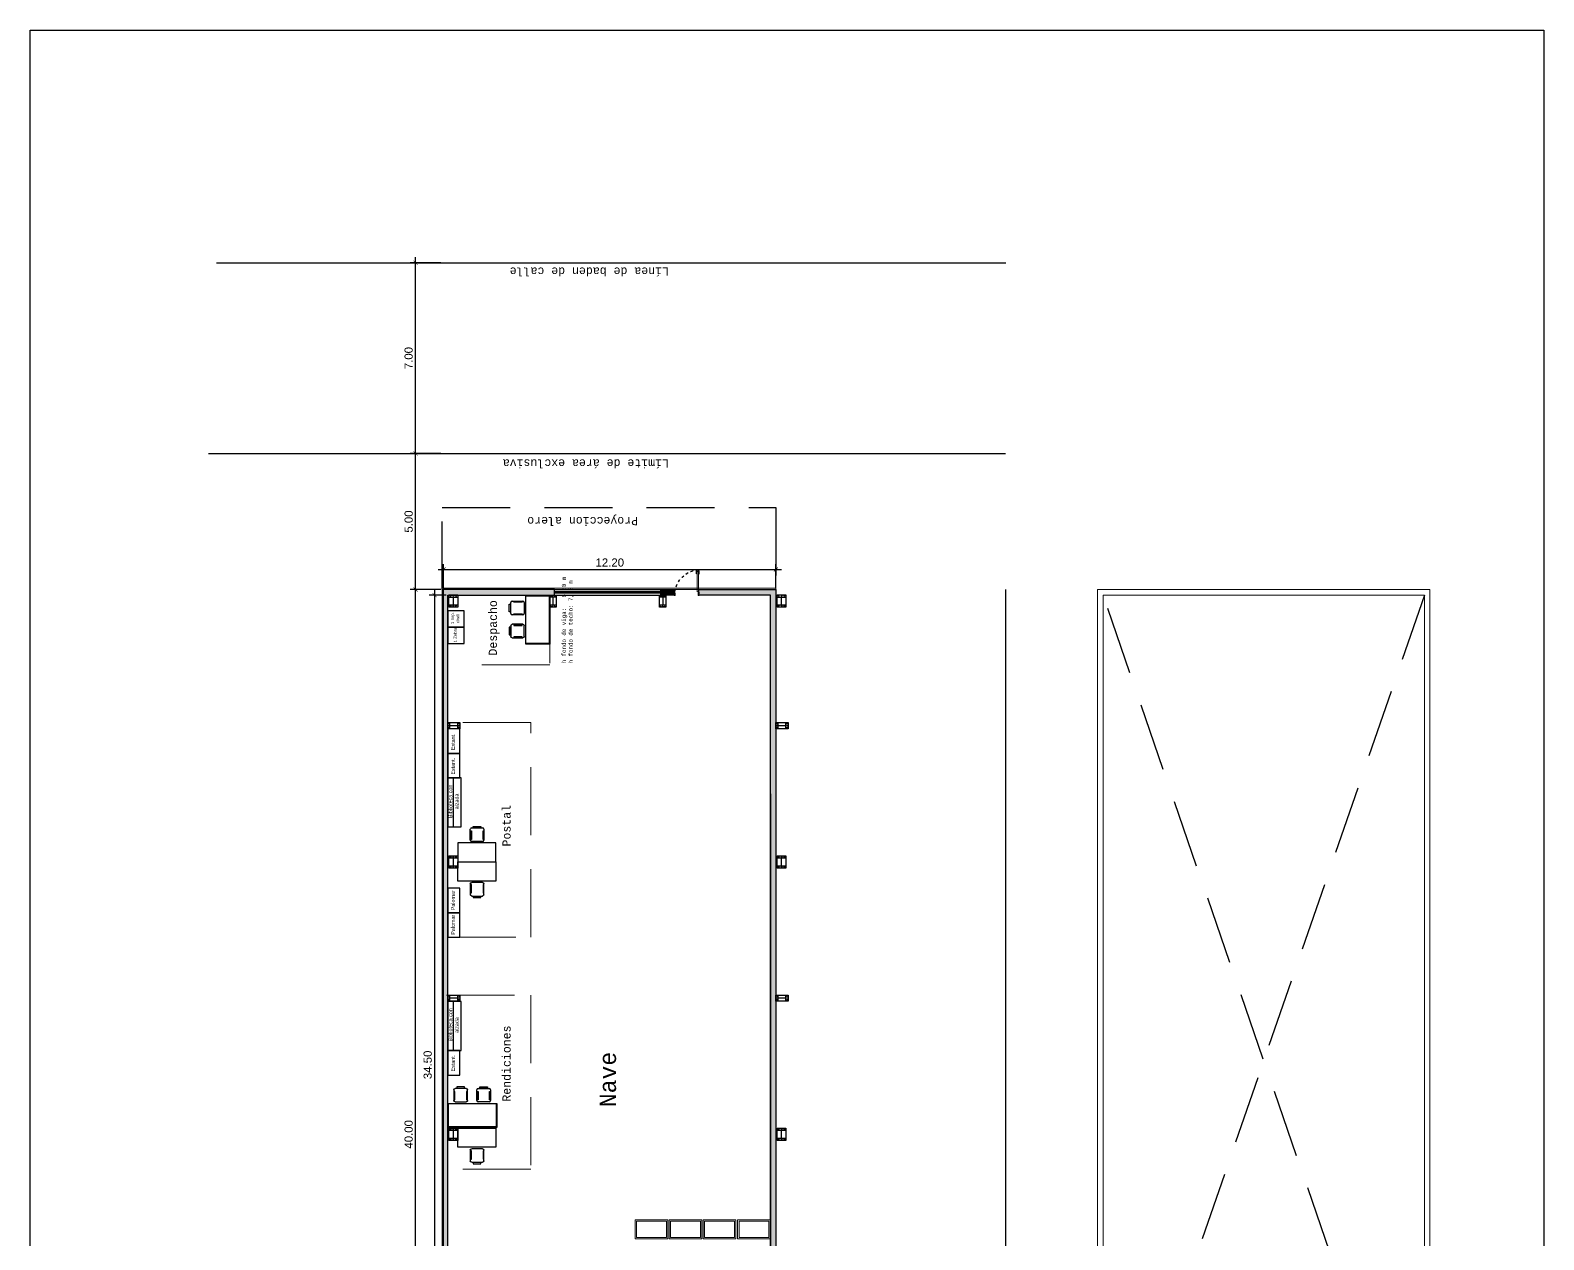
# Model space of a CAD drawing. Header units: millimetres. Extents: x 6085 to 6497, y 3307 to 3415.
# Drawn here: x 6084.8 to 6140.3, y 3370.3 to 3414.7 of the extents above; entities that cross this region are included whole.
import ezdxf

# ---------------------------------------------------------------- set-up
doc = ezdxf.new("R2010")
doc.units = ezdxf.units.MM
doc.linetypes.add('HIDDEN', pattern=[0.375, 0.25, -0.125])
for name, color, linetype in [('Carpintería', 3, 'Continuous'), ('Columnas', 7, 'Continuous'), ('Cotas', 4, 'Continuous'), ('Estanterías Livianas', 161, 'Continuous'), ('Hatch Muros', 252, 'Continuous'), ('Mobiliario', 251, 'Continuous'), ('Muros', 7, 'Continuous'), ('Proyecciones', 5, 'HIDDEN'), ('TEXTO', 141, 'Continuous')]:
    doc.layers.add(name, color=color, linetype=linetype)
doc.layers.add('Carros', color=252, linetype='Continuous', lineweight=20)
doc.layers.add('Delimitación de sectores', color=6, linetype='Continuous', lineweight=20)
doc.layers.add('vista', color=7, linetype='Continuous', lineweight=5, transparency=0.65)
doc.styles.add('ARIAL', font='arial.ttf')
doc.styles.add('IRI-OCASA-Layout R 9$0$Standard', font='arial.ttf')
doc.styles.get("Standard").update_dxf_attribs({"font": 'lucon.TTF'})
doc.dimstyles.new('COTAS_100', dxfattribs={"dimtxt": 0.4, "dimasz": 0.15, "dimexe": 0.2, "dimexo": 0.05, "dimgap": 0.05, "dimtad": 1, "dimzin": 1, "dimdsep": 46, "dimtxsty": 'ARIAL', "dimblk": 'ARCHTICK', "dimcen": 0.2, "dimdle": 0.2, "dimclrd": 256, "dimclre": 252, "dimclrt": 256, "dimaunit": 1, "dimadec": 0, "dimazin": 0, "dimtfac": 1, "dimtmove": 0, "dimatfit": 3, "dimfxl": 1, "dimarcsym": 0})

# ---------------------------------------------------------------- blocks, each defined once
blk = doc.blocks.new('mesa_trabajo_1.80x.83')
blk.add_lwpolyline([(0, 0.88), (-1.8, 0.88), (-1.8, 0), (0, 0)], close=True)
blk.add_lwpolyline([(-1.775, 0.88), (-1.775, 0.025), (-0.025, 0.025), (-0.025, 0.88)])
blk = doc.blocks.new('IRI-OCASA-Layout R 9$0$OCA_SILLA')
at = {"linetype": 'Continuous'}
for p, q in [((0.0549, 0.05), (0.0549, 0.4483)), ((0.1049, 0.4983), (0.5023, 0.4983)), ((0.5023, 0), (0.1049, 0)), ((0.5523, 0.4483), (0.5523, 0.05))]:
    blk.add_line(p, q, dxfattribs=at)
for points in [[(0, 0.1087), (0, 0.3889), (0.0427, 0.3889), (0.0427, 0.1087)], [(0.1654, 0.4663), (0.1654, 0.4876), (0.4749, 0.4876), (0.4749, 0.4663)], [(0.1681, 0.0207), (0.1681, 0.0394), (0.4749, 0.0394), (0.4749, 0.0207)]]:
    blk.add_lwpolyline(points, close=True, dxfattribs=at)
for centre, start, end in [((0.1049, 0.4483), 90, 180), ((0.1049, 0.05), 180, 270), ((0.5023, 0.4483), 0, 90), ((0.5023, 0.05), 270, 0)]:
    blk.add_arc(centre, 0.05, start, end, dxfattribs=at)
blk = doc.blocks.new('biblioteca')
for p, q in [((0.5, 1.8), (0, 1.8)), ((0, 1.8), (0, 0)), ((0.2, 1.8), (0.2, 0)), ((0.5, 0), (0.5, 1.8)), ((0, 0), (0.5, 0))]:
    blk.add_line(p, q)
blk = doc.blocks.new('_ArchTick')
at = {"color": 0, "linetype": 'ByBlock', "const_width": 0.15}
blk.add_lwpolyline([(-0.5, -0.5), (0.5, 0.5)], dxfattribs=at)
blk = doc.blocks.new('*D97')
at = {"layer": 'Cotas', "lineweight": -2}
blk.add_line((6098.927267, 3353.952239), (6098.927267, 3394.352239), dxfattribs=at)
at = {"layer": 'Cotas', "color": 252, "lineweight": -2}
for p, q in [((6099.688949, 3394.152239), (6098.727267, 3394.152239)), ((6099.688949, 3354.152239), (6098.727267, 3354.152239))]:
    blk.add_line(p, q, dxfattribs=at)
at = {"layer": 'Defpoints', "color": 0}
for p in [(6098.927267, 3394.152239), (6099.738949, 3394.152239), (6099.738949, 3354.152239)]:
    blk.add_point(p, dxfattribs=at)
at = {"layer": 'Cotas', "lineweight": -2, "xscale": 0.15, "yscale": 0.15, "zscale": 0.15}
for p, rotation in [((6098.927267, 3394.152239), 90), ((6098.927267, 3354.152239), 270)]:
    blk.add_blockref('_ArchTick', p, dxfattribs=dict(at, rotation=rotation))
at = {"layer": 'Cotas', "insert": (6098.674095, 3374.152239), "char_height": 0.3, "attachment_point": 5, "rotation": 90, "style": 'ARIAL'}
blk.add_mtext('40.00', dxfattribs=at)
blk = doc.blocks.new('*D98')
at = {"layer": 'Cotas', "color": 252, "lineweight": -2}
for p, q in [((6111.956403, 3386.648956), (6111.956403, 3353.046713)), ((6100.106403, 3353.296713), (6100.106403, 3353.446713))]:
    blk.add_line(p, q, dxfattribs=at)
at = {"layer": 'Cotas', "lineweight": -2}
blk.add_line((6099.906403, 3353.246713), (6112.156403, 3353.246713), dxfattribs=at)
at = {"layer": 'Defpoints', "color": 0}
for p in [(6111.956403, 3386.698956), (6100.106403, 3353.246713), (6111.956403, 3353.246713)]:
    blk.add_point(p, dxfattribs=at)
at = {"layer": 'Cotas', "lineweight": -2, "xscale": 0.15, "yscale": 0.15, "zscale": 0.15, "rotation": 180}
blk.add_blockref('_ArchTick', (6100.106403, 3353.246713), dxfattribs=at)
at = {"layer": 'Cotas', "lineweight": -2, "xscale": 0.15, "yscale": 0.15, "zscale": 0.15}
blk.add_blockref('_ArchTick', (6111.956403, 3353.246713), dxfattribs=at)
at = {"layer": 'Cotas', "insert": (6106.031403, 3353.499885), "char_height": 0.3, "attachment_point": 5, "style": 'ARIAL'}
blk.add_mtext('11.85', dxfattribs=at)
blk = doc.blocks.new('*D99')
at = {"layer": 'Cotas', "lineweight": -2}
blk.add_line((6099.756403, 3394.892106), (6112.356403, 3394.892106), dxfattribs=at)
at = {"layer": 'Cotas', "color": 252, "lineweight": -2}
for p, q in [((6099.956403, 3394.202239), (6099.956403, 3395.092106)), ((6112.156403, 3394.202239), (6112.156403, 3395.092106))]:
    blk.add_line(p, q, dxfattribs=at)
at = {"layer": 'Defpoints', "color": 0}
for p in [(6112.156403, 3394.892106), (6099.956403, 3394.152239), (6112.156403, 3394.152239)]:
    blk.add_point(p, dxfattribs=at)
at = {"layer": 'Cotas', "lineweight": -2, "xscale": 0.15, "yscale": 0.15, "zscale": 0.15, "rotation": 180}
blk.add_blockref('_ArchTick', (6099.956403, 3394.892106), dxfattribs=at)
at = {"layer": 'Cotas', "lineweight": -2, "xscale": 0.15, "yscale": 0.15, "zscale": 0.15}
blk.add_blockref('_ArchTick', (6112.156403, 3394.892106), dxfattribs=at)
at = {"layer": 'Cotas', "insert": (6106.056403, 3395.145278), "char_height": 0.3, "attachment_point": 5, "style": 'ARIAL'}
blk.add_mtext('12.20', dxfattribs=at)
blk = doc.blocks.new('*D107')
at = {"layer": 'Cotas', "lineweight": -2}
blk.add_line((6098.927267, 3393.952239), (6098.927267, 3399.352239), dxfattribs=at)
at = {"layer": 'Cotas', "color": 252, "lineweight": -2}
for p, q in [((6091.378733, 3399.152239), (6099.127267, 3399.152239)), ((6099.856403, 3394.152239), (6098.727267, 3394.152239))]:
    blk.add_line(p, q, dxfattribs=at)
at = {"layer": 'Defpoints', "color": 0}
for p in [(6091.328733, 3399.152239), (6098.927267, 3399.152239), (6099.906403, 3394.152239)]:
    blk.add_point(p, dxfattribs=at)
at = {"layer": 'Cotas', "lineweight": -2, "xscale": 0.15, "yscale": 0.15, "zscale": 0.15}
for p, rotation in [((6098.927267, 3399.152239), 90), ((6098.927267, 3394.152239), 270)]:
    blk.add_blockref('_ArchTick', p, dxfattribs=dict(at, rotation=rotation))
at = {"layer": 'Cotas', "insert": (6098.674095, 3396.652239), "char_height": 0.3, "attachment_point": 5, "rotation": 90, "style": 'ARIAL'}
blk.add_mtext('5.00', dxfattribs=at)
blk = doc.blocks.new('*D102')
at = {"layer": 'Cotas', "color": 252, "lineweight": -2}
for p, q in [((6099.856403, 3406.152239), (6098.727267, 3406.152239)), ((6099.856403, 3399.152239), (6098.727267, 3399.152239))]:
    blk.add_line(p, q, dxfattribs=at)
at = {"layer": 'Cotas', "lineweight": -2}
blk.add_line((6098.927267, 3398.952239), (6098.927267, 3406.352239), dxfattribs=at)
at = {"layer": 'Defpoints', "color": 0}
for p in [(6098.927267, 3406.152239), (6099.906403, 3406.152239), (6099.906403, 3399.152239)]:
    blk.add_point(p, dxfattribs=at)
at = {"layer": 'Cotas', "lineweight": -2, "xscale": 0.15, "yscale": 0.15, "zscale": 0.15}
for p, rotation in [((6098.927267, 3406.152239), 90), ((6098.927267, 3399.152239), 270)]:
    blk.add_blockref('_ArchTick', p, dxfattribs=dict(at, rotation=rotation))
at = {"layer": 'Cotas', "insert": (6098.674095, 3402.652239), "char_height": 0.3, "attachment_point": 5, "rotation": 90, "style": 'ARIAL'}
blk.add_mtext('7.00', dxfattribs=at)
blk = doc.blocks.new('A$C49CE79F2')
at = {"layer": 'Carpintería', "lineweight": 9}
for p, q in [((-60, 907.981707, 7.994941), (-60, 887.981707, 7.994941)), ((-60, 907.981707, 7.994941), (-60, 887.981707, 7.994941)), ((-60, 907.981707, 7.994941), (-60, 887.981707, 7.994941)), ((-60, 907.981707, 7.994941), (-60, 887.981707, 7.994941)), ((-60, 887.981707, 7.994941), (-20, 887.981707, 7.994941)), ((-60, 887.981707, 7.994941), (-20, 887.981707, 7.994941)), ((-60, 887.981707, 7.994941), (-20, 887.981707, 7.994941)), ((-60, 887.981707, 7.994941), (-20, 887.981707, 7.994941)), ((-55, 912.981707, 7.994941), (-50, 912.981707, 7.994941)), ((-55, 912.981707, 7.994941), (-50, 912.981707, 7.994941)), ((-50, 902.981707, 7.994941), (0, 902.981707, 7.994941)), ((-50, 902.981707, 7.994941), (0, 902.981707, 7.994941)), ((-50, 902.981707, 7.994941), (0, 902.981707, 7.994941)), ((-50, 902.981707, 7.994941), (0, 902.981707, 7.994941)), ((-50, 902.981707, 7.994941), (0, 902.981707, 7.994941)), ((-50, 902.981707, 7.994941), (0, 902.981707, 7.994941)), ((-50, 902.981707, 7.994941), (0, 902.981707, 7.994941)), ((-50, 902.981707, 7.994941), (0, 902.981707, 7.994941)), ((-50, 902.981707, 7.994941), (0, 902.981707, 7.994941)), ((-50, 902.981707, 7.994941), (0, 902.981707, 7.994941)), ((-50, 902.981707, 7.994941), (0, 902.981707, 7.994941)), ((-50, 902.981707, 7.994941), (50, 902.981707, 7.994941)), ((-20, 887.981707, 7.994941), (-20, 872.981707, 7.994941)), ((-20, 887.981707, 7.994941), (-20, 872.981707, 7.994941)), ((-20, 887.981707, 7.994941), (-20, 872.981707, 7.994941)), ((-20, 887.981707, 7.994941), (-20, 872.981707, 7.994941)), ((-20, 872.981707, 7.994941), (5, 872.981707, 7.994941)), ((-20, 872.981707, 7.994941), (5, 872.981707, 7.994941)), ((-20, 872.981707, 7.994941), (5, 872.981707, 7.994941)), ((-20, 872.981707, 7.994941), (55, 872.981707, 7.994941)), ((50, 912.981707, 7.994941), (55, 912.981707, 7.994941)), ((50, 912.981707, 7.994941), (55, 912.981707, 7.994941)), ((60, 907.981707, 7.994941), (60, 877.981707, 7.994941)), ((60, 907.981707, 7.994941), (60, 877.981707, 7.994941)), ((60, 907.981707, 7.994941), (60, 877.981707, 7.994941)), ((60, 907.981707, 7.994941), (60, 877.981707, 7.994941)), ((-874.982858, 20.285966), (-874.982858, 60.285966)), ((-874.982858, 60.285966), (-65, 60)), ((-874.982858, 20.285966), (-874.982858, 60.285966)), ((-874.982858, 60.285966), (-65, 60)), ((-874.982858, 20.285966), (-874.982858, 60.285966)), ((-874.982858, 60.285966), (-65, 60)), ((-874.982858, 20.285966), (-874.982858, 60.285966)), ((-874.982858, 60.285966), (-65, 60)), ((-65, 20), (-874.982858, 20.285966)), ((-65, 20), (-874.982858, 20.285966)), ((-65, 20), (-874.982858, 20.285966)), ((-65, 20), (-874.982858, 20.285966)), ((-65, 60), (-65, 20)), ((-65, 60), (-65, 20)), ((-65, 60), (-65, 20)), ((-65, 60), (-65, 20)), ((-60, 15), (-20, 15)), ((-60, -5), (-60, 15)), ((-60, 15), (-20, 15)), ((-60, -5), (-60, 15)), ((-60, 15), (-20, 15)), ((-60, -5), (-60, 15)), ((-60, 15), (-20, 15)), ((-60, -5), (-60, 15)), ((-50, 0), (0, 0)), ((-50, 0), (0, 0)), ((-50, 0), (0, 0)), ((-50, 0), (0, 0)), ((-50, 0), (0, 0)), ((-50, 0), (0, 0)), ((-50, 0), (0, 0)), ((-50, 0), (0, 0)), ((-50, 0), (0, 0)), ((-50, 0), (0, 0)), ((-50, 0), (0, 0)), ((-50, 0), (50, 0)), ((-20, 15), (-20, 30)), ((-20, 30), (5, 30)), ((-20, 15), (-20, 30)), ((-20, 30), (5, 30)), ((-20, 15), (-20, 30)), ((-20, 30), (5, 30)), ((-20, 15), (-20, 30)), ((-20, 30), (55, 30)), ((60, -5), (60, 25)), ((60, -5), (60, 25)), ((60, -5), (60, 25)), ((60, -5), (60, 25)), ((-55, -10), (-50, -10)), ((-55, -10), (-50, -10)), ((50, -10), (55, -10)), ((50, -10), (55, -10))]:
    blk.add_line(p, q, dxfattribs=at)
at = {"layer": 'Carpintería'}
for p, q in [((-50, 912.981707, 7.994941), (-50, 902.981707, 7.994941)), ((-50, 912.981707, 7.994941), (-50, 902.981707, 7.994941)), ((-50, 912.981707, 7.994941), (-50, 902.981707, 7.994941)), ((-50, 912.981707, 7.994941), (-50, 902.981707, 7.994941)), ((-50, 902.981707, 7.994941), (0, 902.981707, 7.994941)), ((-50, 902.981707, 7.994941), (0, 902.981707, 7.994941)), ((50, 912.981707, 7.994941), (50, 902.981707, 7.994941)), ((50, 912.981707, 7.994941), (50, 902.981707, 7.994941)), ((50, 912.981707, 7.994941), (50, 902.981707, 7.994941)), ((-50, 0), (0, 0)), ((-50, -10), (-50, 0)), ((-50, -10), (-50, 0)), ((-50, 0), (0, 0)), ((-50, -10), (-50, 0)), ((-50, -10), (-50, 0)), ((50, -10), (50, 0)), ((50, -10), (50, 0)), ((50, -10), (50, 0))]:
    blk.add_line(p, q, dxfattribs=at)
at = {"layer": 'Carpintería', "color": 252}
for p, q in [((-732.821822, 93.577966), (-835.875822, 93.577966)), ((-835.875822, 93.577966), (-835.875822, 79.511966)), ((-732.821822, 93.577966), (-835.875822, 93.577966)), ((-835.875822, 93.577966), (-835.875822, 79.511966)), ((-732.821822, 93.577966), (-835.875822, 93.577966)), ((-835.875822, 93.577966), (-835.875822, 79.511966)), ((-732.821822, 93.577966), (-835.875822, 93.577966)), ((-835.875822, 93.577966), (-835.875822, 79.511966)), ((-835.875822, 79.511966), (-826.499822, 79.511966)), ((-835.875822, 79.511966), (-826.499822, 79.511966)), ((-835.875822, 79.511966), (-826.499822, 79.511966)), ((-835.875822, 79.511966), (-826.499822, 79.511966)), ((-835.875822, 60.285966), (-835.875822, 69.353966)), ((-835.875822, 69.353966), (-803.059822, 69.353966)), ((-835.875822, 60.285966), (-835.875822, 69.353966)), ((-835.875822, 69.353966), (-803.059822, 69.353966)), ((-835.875822, 60.285966), (-835.875822, 69.353966)), ((-835.875822, 69.353966), (-803.059822, 69.353966)), ((-835.875822, 60.285966), (-835.875822, 69.353966)), ((-835.875822, 69.353966), (-803.059822, 69.353966)), ((-835.875822, 20.285966), (-835.875822, 11.217966)), ((-835.875822, 20.285966), (-835.875822, 11.217966)), ((-835.875822, 20.285966), (-835.875822, 11.217966)), ((-835.875822, 20.285966), (-835.875822, 11.217966)), ((-835.875822, 11.217966), (-803.059822, 11.217966)), ((-835.875822, 11.217966), (-803.059822, 11.217966)), ((-835.875822, 11.217966), (-803.059822, 11.217966)), ((-835.875822, 11.217966), (-803.059822, 11.217966)), ((-835.875822, -13.006034), (-835.875822, 1.059966)), ((-835.875822, 1.059966), (-826.499822, 1.059966)), ((-835.875822, -13.006034), (-835.875822, 1.059966)), ((-835.875822, 1.059966), (-826.499822, 1.059966)), ((-835.875822, -13.006034), (-835.875822, 1.059966)), ((-835.875822, 1.059966), (-826.499822, 1.059966)), ((-835.875822, -13.006034), (-835.875822, 1.059966)), ((-835.875822, 1.059966), (-826.499822, 1.059966)), ((-826.499822, 69.353966), (-826.499822, 79.511966)), ((-826.499822, 79.511966), (-812.045822, 79.511966)), ((-826.499822, 79.511966), (-732.821822, 79.511966)), ((-826.499822, 69.353966), (-826.499822, 79.511966)), ((-826.499822, 79.511966), (-812.045822, 79.511966)), ((-826.499822, 79.511966), (-732.821822, 79.511966)), ((-826.499822, 69.353966), (-826.499822, 79.511966)), ((-826.499822, 79.511966), (-812.045822, 79.511966)), ((-826.499822, 79.511966), (-732.821822, 79.511966)), ((-826.499822, 69.353966), (-826.499822, 79.511966)), ((-826.499822, 79.511966), (-812.045822, 79.511966)), ((-826.499822, 79.511966), (-732.821822, 79.511966)), ((-826.499822, 11.217966), (-826.499822, 1.059966)), ((-826.499822, 11.217966), (-826.499822, 1.059966)), ((-826.499822, 11.217966), (-826.499822, 1.059966)), ((-826.499822, 11.217966), (-826.499822, 1.059966)), ((-826.499822, 1.059966), (-812.045822, 1.059966)), ((-826.499822, 1.059966), (-732.821822, 1.059966)), ((-826.499822, 1.059966), (-812.045822, 1.059966)), ((-826.499822, 1.059966), (-732.821822, 1.059966)), ((-826.499822, 1.059966), (-812.045822, 1.059966)), ((-826.499822, 1.059966), (-732.821822, 1.059966)), ((-826.499822, 1.059966), (-812.045822, 1.059966)), ((-826.499822, 1.059966), (-732.821822, 1.059966)), ((-812.045822, 79.511966), (-812.045822, 69.353966)), ((-812.045822, 79.511966), (-812.045822, 69.353966)), ((-812.045822, 79.511966), (-812.045822, 69.353966)), ((-812.045822, 79.511966), (-812.045822, 69.353966)), ((-812.045822, 1.059966), (-812.045822, 11.217966)), ((-812.045822, 1.059966), (-812.045822, 11.217966)), ((-812.045822, 1.059966), (-812.045822, 11.217966)), ((-812.045822, 1.059966), (-812.045822, 11.217966)), ((-803.059822, 69.353966), (-803.059822, 60.285966)), ((-803.059822, 69.353966), (-803.059822, 60.285966)), ((-803.059822, 69.353966), (-803.059822, 60.285966)), ((-803.059822, 69.353966), (-803.059822, 60.285966)), ((-803.059822, 11.217966), (-803.059822, 20.285966)), ((-803.059822, 11.217966), (-803.059822, 20.285966)), ((-803.059822, 11.217966), (-803.059822, 20.285966)), ((-803.059822, 11.217966), (-803.059822, 20.285966)), ((-732.821822, 79.511966), (-732.821822, 93.577966)), ((-732.821822, 79.511966), (-732.821822, 93.577966)), ((-732.821822, 79.511966), (-732.821822, 93.577966)), ((-732.821822, 79.511966), (-732.821822, 93.577966)), ((-732.821822, 1.059966), (-732.821822, -13.006034)), ((-732.821822, 1.059966), (-732.821822, -13.006034)), ((-732.821822, 1.059966), (-732.821822, -13.006034)), ((-732.821822, 1.059966), (-732.821822, -13.006034)), ((-732.821822, -13.006034), (-835.875822, -13.006034)), ((-732.821822, -13.006034), (-835.875822, -13.006034)), ((-732.821822, -13.006034), (-835.875822, -13.006034)), ((-732.821822, -13.006034), (-835.875822, -13.006034))]:
    blk.add_line(p, q, dxfattribs=at)
at = {"layer": 'Carpintería', "lineweight": 9}
blk.add_circle((-65, 15), 5, dxfattribs=at)
blk.add_circle((-65, 15), 5, dxfattribs=at)
blk.add_circle((-65, 15), 5, dxfattribs=at)
blk.add_circle((-65, 15), 5, dxfattribs=at)
at = {"layer": 'Carpintería', "color": 252, "linetype": 'HIDDEN', "ltscale": 0.01}
blk.add_arc((55.211858, -40.541058, 15.989881), 935.643253, 97.073155, 173.813665, dxfattribs=at)
at = {"layer": 'Carpintería', "lineweight": 9}
for centre, start, end in [((-55, 907.981707, 7.994941), 90, 180), ((-55, 907.981707, 7.994941), 90, 180), ((55, 907.981707, 7.994941), 0, 90), ((55, 907.981707, 7.994941), 0, 90), ((55, 877.981707, 7.994941), 270, 0), ((55, 877.981707, 7.994941), 270, 0), ((55, 877.981707, 7.994941), 270, 0), ((55, 877.981707, 7.994941), 270, 0), ((55, 25), 0, 90), ((55, 25), 0, 90), ((55, 25), 0, 90), ((55, 25), 0, 90), ((-55, -5), 180, 270), ((-55, -5), 180, 270), ((55, -5), 270, 0), ((55, -5), 270, 0)]:
    blk.add_arc(centre, 5, start, end, dxfattribs=at)
blk = doc.blocks.new('Escritorio_1.40x0.70')
at = {"layer": 'Mobiliario'}
blk.add_lwpolyline([(0, 0), (-0.7, 0), (-0.7, -1.4), (0, -1.4)], close=True, dxfattribs=at)
at = {"layer": 'Mobiliario', "rotation": 180}
blk.add_blockref('IRI-OCASA-Layout R 9$0$OCA_SILLA', (0.605839, -0.46192), dxfattribs=at)
blk = doc.blocks.new('*D109')
at = {"layer": 'Cotas', "color": 252, "lineweight": -2}
for p, q in [((6100.056403, 3393.952239), (6099.426496, 3393.952239)), ((6100.056403, 3359.452239), (6099.426496, 3359.452239))]:
    blk.add_line(p, q, dxfattribs=at)
at = {"layer": 'Cotas', "lineweight": -2}
blk.add_line((6099.626496, 3394.152239), (6099.626496, 3359.252239), dxfattribs=at)
at = {"layer": 'Defpoints', "color": 0}
for p in [(6100.106403, 3393.952239), (6099.626496, 3359.452239), (6100.106403, 3359.452239)]:
    blk.add_point(p, dxfattribs=at)
at = {"layer": 'Cotas', "lineweight": -2, "xscale": 0.15, "yscale": 0.15, "zscale": 0.15}
for p, rotation in [((6099.626496, 3393.952239), 90), ((6099.626496, 3359.452239), 270)]:
    blk.add_blockref('_ArchTick', p, dxfattribs=dict(at, rotation=rotation))
at = {"layer": 'Cotas', "insert": (6099.373221, 3376.702239), "char_height": 0.3, "attachment_point": 5, "rotation": 90, "style": 'ARIAL'}
blk.add_mtext('34.50', dxfattribs=at)
blk = doc.blocks.new('carros_1')
for points in [[(0.7, 0), (0, 0), (0, 1.2), (0.7, 1.2)], [(0.65, 0.05), (0.05, 0.05), (0.05, 1.15), (0.65, 1.15)]]:
    blk.add_lwpolyline(points, close=True)
blk = doc.blocks.new('columna_0.23x0.45')
for p, q in [((-0.44996, 0), (-0.44996, 0.054151)), ((-0.368884, 0.23), (-0.368884, 0)), ((-0.368884, 0.115), (-0.077605, 0.115)), ((-0.077605, 0.23), (-0.077605, 0))]:
    blk.add_line(p, q)
blk.add_lwpolyline([(-0.44996, 0.23), (0.000055, 0.23), (0, 0), (-0.44996, 0)], close=True)
for centre in [(-0.41323, 0.174487), (-0.41323, 0.108712), (-0.41323, 0.039618), (-0.037608, 0.174487), (-0.037608, 0.108712), (-0.037608, 0.039618)]:
    blk.add_circle(centre, 0.009897)
blk = doc.blocks.new('columna_0.45x0.43')
for p, q in [((-0.368292, 0), (-0.368292, -0.32)), ((-0.077012, 0), (-0.077012, -0.32)), ((-0.368292, -0.16), (-0.077012, -0.16))]:
    blk.add_line(p, q)
blk.add_lwpolyline([(-0.45, -0.32), (-0.449368, 0), (0, 0), (0, -0.32)], close=True)
for centre in [(-0.412637, -0.055513), (-0.412637, -0.157862), (-0.412637, -0.259752), (-0.037016, -0.055513), (-0.037016, -0.157862), (-0.037016, -0.259752)]:
    blk.add_circle(centre, 0.009897)
blk = doc.blocks.new('columnas_1')
at = {"layer": 'Columnas'}
for name, p in [('columna_0.45x0.43', (0.649368, 12.001557)), ('columna_0.45x0.43', (10.224684, 12.001557)), ('columna_0.45x0.43', (20.224684, 12.001557)), ('columna_0.45x0.43', (30.224684, 12.001557)), ('columna_0.45x0.43', (39.804684, 12.001557)), ('columna_0.23x0.45', (0.64996, 8.069975)), ('columna_0.23x0.45', (0.64996, 4.040471)), ('columna_0.45x0.43', (0.649368, -0.047332)), ('columna_0.45x0.43', (10.224684, -0.047332)), ('columna_0.45x0.43', (20.224684, -0.047332)), ('columna_0.45x0.43', (30.224684, -0.047332)), ('columna_0.45x0.43', (39.804684, -0.047332))]:
    blk.add_blockref(name, p, dxfattribs=at)
for p, rotation in [((5.615, 12.05), 90), ((15.115, 12.04996), 90), ((25.115, 12.04996), 90), ((35.115, 12.04996), 90), ((39.350095, 8.299975), 180), ((39.349985, 4.270471), 180), ((5.615, 0.001111), 90), ((15.115, 0.001071), 90), ((25.115, 0.001071), 90), ((35.115, 0.001071), 90)]:
    blk.add_blockref('columna_0.23x0.45', p, dxfattribs=dict(at, rotation=rotation))

msp = doc.modelspace()

# ---------------------------------------------------------------- hatches: boundary and pattern name
at = {"layer": 'Hatch Muros'}
h = msp.add_hatch(color=256, dxfattribs=at)
h.dxf.hatch_style = 1
h.paths.add_polyline_path([(6099.906, 3394.152), (6099.906, 3354.152), (6104.032, 3354.152), (6104.032, 3354.352), (6100.106, 3354.352), (6100.106, 3393.952), (6104.032, 3393.952), (6104.032, 3394.152)])
h = msp.add_hatch(color=256, dxfattribs=at)
h.dxf.hatch_style = 1
h.paths.add_polyline_path([(6108.429, 3394.152), (6108.429, 3393.952), (6107.932, 3393.952), (6107.932, 3394.152)])
h = msp.add_hatch(color=256, dxfattribs=at)
h.dxf.hatch_style = 1
h.paths.add_polyline_path([(6109.35, 3354.152), (6109.35, 3354.352), (6111.956, 3354.352), (6111.956, 3393.952), (6109.329, 3393.952), (6109.329, 3394.152), (6112.156, 3394.152), (6112.156, 3354.152)])

# ---------------------------------------------------------------- linework, layer by layer
at = {"layer": 'Carpintería'}
for p, q in [((6104.032, 3394.152), (6107.932, 3394.152)), ((6104.032, 3394.077), (6107.932, 3394.077)), ((6104.032, 3394.028), (6107.932, 3394.028)), ((6104.032, 3393.952), (6107.932, 3393.952))]:
    msp.add_line(p, q, dxfattribs=at)
at = {"layer": 'Delimitación de sectores', "linetype": 'HIDDEN', "ltscale": 10}
for points in [[(6103.856, 3393.952), (6103.856, 3391.392), (6100.106, 3391.392)], [(6100.106, 3381.387), (6103.158, 3381.387), (6103.158, 3389.267), (6100.106, 3389.268)], [(6100.058, 3379.267), (6103.158, 3379.267), (6103.158, 3372.873), (6100.058, 3372.873)]]:
    msp.add_lwpolyline(points, dxfattribs=at)
at = {"layer": 'Estanterías Livianas'}
for points in [[(6100.556, 3388.137), (6100.556, 3389.037), (6100.106, 3389.037), (6100.106, 3388.137), (6100.556, 3388.137)], [(6100.556, 3387.237), (6100.556, 3388.137), (6100.106, 3388.137), (6100.106, 3387.237), (6100.556, 3387.237)], [(6100.556, 3382.287), (6100.556, 3383.187), (6100.106, 3383.187), (6100.106, 3382.287), (6100.556, 3382.287)], [(6100.556, 3381.387), (6100.556, 3382.287), (6100.106, 3382.287), (6100.106, 3381.387), (6100.556, 3381.387)], [(6100.556, 3376.326), (6100.556, 3377.226), (6100.106, 3377.226), (6100.106, 3376.326), (6100.556, 3376.326)]]:
    msp.add_lwpolyline(points, dxfattribs=at)
at = {"layer": 'Mobiliario'}
for points in [[(6100.106, 3393.371), (6100.106, 3392.771), (6100.706, 3392.771), (6100.706, 3393.371)], [(6100.106, 3392.771), (6100.106, 3392.171), (6100.706, 3392.171), (6100.706, 3392.771)]]:
    msp.add_lwpolyline(points, close=True, dxfattribs=at)
at = {"layer": 'Muros', "color": 0}
for p, q in [((6091.624, 3406.152), (6120.591, 3406.152)), ((6091.329, 3399.152), (6120.584, 3399.152))]:
    msp.add_line(p, q, dxfattribs=at)
at = {"layer": 'Muros', "color": 3}
msp.add_line((6104.032, 3393.952), (6104.032, 3394.152), dxfattribs=at)
msp.add_lwpolyline([(6084.785, 3325.97), (6084.785, 3414.689), (6140.338, 3414.689), (6140.338, 3325.97)], close=True, dxfattribs=at)
at = {"layer": 'Muros'}
for points in [[(6099.906, 3394.152), (6099.906, 3354.152), (6104.032, 3354.152), (6104.032, 3354.352), (6100.106, 3354.352), (6100.106, 3393.952), (6104.032, 3393.952), (6104.032, 3394.152), (6099.906, 3394.152)], [(6109.35, 3354.152), (6109.35, 3354.352), (6111.956, 3354.352), (6111.956, 3393.952), (6109.329, 3393.952), (6109.329, 3394.152), (6112.156, 3394.152), (6112.156, 3354.152), (6109.35, 3354.152)], [(6120.584, 3394.152), (6120.584, 3354.152)]]:
    msp.add_lwpolyline(points, dxfattribs=at)
msp.add_lwpolyline([(6108.429, 3394.152), (6108.429, 3393.952), (6107.932, 3393.952), (6107.932, 3394.152)], close=True, dxfattribs=at)
at = {"layer": 'Proyecciones', "ltscale": 10}
msp.add_lwpolyline([(6099.906, 3394.152), (6099.906, 3397.166), (6112.156, 3397.166), (6112.156, 3394.202)], dxfattribs=at)
at = {"layer": 'Proyecciones', "color": 252, "ltscale": 10}
for points in [[(6136.163, 3359.188), (6124.163, 3393.952)], [(6135.963, 3393.952), (6124.163, 3359.767)]]:
    msp.add_lwpolyline(points, dxfattribs=at)
at = {"layer": 'vista'}
for p, q in [((6123.963, 3359.767), (6123.963, 3394.152)), ((6124.163, 3354.352), (6124.163, 3393.952)), ((6135.963, 3359.767), (6135.963, 3393.952)), ((6136.163, 3359.767), (6136.163, 3394.152))]:
    msp.add_line(p, q, dxfattribs=at)
for points in [[(6112.156, 3394.152), (6112.156, 3354.152), (6099.906, 3354.152), (6099.906, 3394.152)], [(6112.156, 3354.152), (6112.156, 3394.202), (6099.956, 3394.202), (6099.956, 3354.152)]]:
    msp.add_lwpolyline(points, close=True, dxfattribs=at)
for points in [[(6123.963, 3394.152), (6136.163, 3394.152)], [(6124.163, 3393.952), (6135.963, 3393.952)]]:
    msp.add_lwpolyline(points, dxfattribs=at)

# ---------------------------------------------------------------- block references
at = {"layer": 'Carpintería', "extrusion": (-0.090498, -4.4331e-17, 0.995897), "xscale": -0.001, "yscale": 0.001, "zscale": 0.001, "rotation": 180}
msp.add_blockref('A$C49CE79F2', (-3394.002, 6084.267, -552.806), dxfattribs=at)
at = {"layer": 'Carros', "rotation": 90}
for p in [(6108.193, 3370.311), (6109.434, 3370.311), (6110.688, 3370.311), (6111.95, 3370.311)]:
    msp.add_blockref('carros_1', p, dxfattribs=at)
at = {"layer": 'Columnas', "rotation": 90}
msp.add_blockref('columnas_1', (6112.156, 3354.152), dxfattribs=at)
at = {"layer": 'Mobiliario', "xscale": -1, "rotation": 90}
for name, p in [('mesa_trabajo_1.80x.83', (6103.856, 3392.152)), ('Escritorio_1.40x0.70', (6100.475, 3383.452)), ('Escritorio_1.40x0.70', (6100.475, 3373.677))]:
    msp.add_blockref(name, p, dxfattribs=at)
at = {"layer": 'Mobiliario', "extrusion": (0, 0, -1), "xscale": -1, "zscale": -1}
msp.add_blockref('IRI-OCASA-Layout R 9$0$OCA_SILLA', (-6102.366, 3393.226), dxfattribs=at)
at = {"layer": 'Mobiliario', "extrusion": (0, 0, -1), "zscale": -1}
for p, rotation in [((-6102.366, 3392.879), 180), ((-6100.833, 3375.895), 270)]:
    msp.add_blockref('IRI-OCASA-Layout R 9$0$OCA_SILLA', p, dxfattribs=dict(at, rotation=rotation))
at = {"layer": 'Mobiliario'}
for p in [(6100.106, 3385.437), (6100.106, 3377.226)]:
    msp.add_blockref('biblioteca', p, dxfattribs=at)
at = {"layer": 'Mobiliario', "rotation": 90}
msp.add_blockref('Escritorio_1.40x0.70', (6100.475, 3384.852), dxfattribs=at)
at = {"layer": 'Mobiliario', "extrusion": (0, 0, -1), "xscale": -1, "zscale": -1, "rotation": 90}
msp.add_blockref('IRI-OCASA-Layout R 9$0$OCA_SILLA', (-6101.18, 3375.895), dxfattribs=at)
at = {"layer": 'Mobiliario', "xscale": -1}
msp.add_blockref('mesa_trabajo_1.80x.83', (6100.106, 3374.405), dxfattribs=at)

# ---------------------------------------------------------------- texts
at = {"layer": 'Mobiliario', "rotation": 90, "style": 'IRI-OCASA-Layout R 9$0$Standard'}
for s, insert, char_height, width, attachment_point in [('{\\W9.825731; }1 Imp.\\P{\\W5.33378;  }c/wifi', (6100.229, 3392.457, 0), 0.1125, 1.26403, 1), ('{\\W8.544536; }1 Zebra', (6100.327, 3391.842, 0), 0.1125, 1.26403, 1), ('{\\W9.171074; }Estant.', (6100.372, 3387.76, 0), 0.14062, 1.58003, 7), ('{\\W9.171074; }Estant.', (6100.372, 3386.86, 0), 0.14062, 1.58003, 7), ('{\\W3.525204; }Biblioteca con\\P{\\W9.31255; }alzada', (6100.51, 3385.576, 0), 0.14062, 1.58003, 7), ('{\\W7.887243; }Palomar', (6100.372, 3381.95, 0), 0.14062, 1.58003, 7), ('{\\W7.887243; }Palomar', (6100.372, 3381.05, 0), 0.14062, 1.58003, 7), ('{\\W3.525204; }Biblioteca con\\P{\\W9.31255; }alzada', (6100.51, 3377.365, 0), 0.14062, 1.58003, 7), ('{\\W9.171074; }Estant.', (6100.372, 3375.961, 0), 0.14062, 1.58003, 7)]:
    msp.add_mtext(s, dxfattribs=dict(at, insert=insert, char_height=char_height, width=width, attachment_point=attachment_point))
at = {"layer": 'TEXTO', "attachment_point": 1}
for s, width, insert, char_height, rotation in [('Línea de baden de calle', 6.18886, (6108.228, 3405.679, 47876.805), 0.3, 180), ('Límite de área exclusiva', 6.18886, (6108.228, 3398.633, 47876.805), 0.3, 180), ('Proyeccion alero', 4.41457, (6107.095, 3396.518, 47876.805), 0.3, 180), ('h fondo de viga:   6,50 m\\Ph fondo de techo: 7,00 m', 7.68751, (6104.297, 3391.446, 47876.805), 0.15, 90), ('Despacho', 2.52019, (6101.614, 3391.731, 47876.805), 0.3, 90), ('Postal', 2.52019, (6102.116, 3384.721, 47876.805), 0.3, 90), ('Rendiciones', 2.52019, (6102.116, 3375.353, 47876.805), 0.3, 90), ('Nave', 1.99109, (6105.685, 3375.149, 95753.611), 0.6, 90)]:
    msp.add_mtext_dynamic_manual_height_columns(s, width=width, gutter_width=12.5, heights=[0], dxfattribs=dict(at, insert=insert, char_height=char_height, rotation=rotation))

# ---------------------------------------------------------------- dimensions: what is measured, and where the dimension line sits
at = {"layer": 'Cotas', "color": 3}
for base, p1, p2, angle, picture, middle in [((6098.927, 3406.152), (6099.906, 3399.152), (6099.906, 3406.152), 90, '*D102', (6098.674, 3402.652)), ((6098.927, 3399.152), (6099.906, 3394.152), (6091.329, 3399.152), 90, '*D107', (6098.674, 3396.652)), ((6112.156, 3394.892), (6099.956, 3394.152), (6112.156, 3394.152), 180, '*D99', (6106.056, 3395.145)), ((6098.927, 3394.152), (6099.739, 3354.152), (6099.739, 3394.152), 90, '*D97', (6098.674, 3374.152)), ((6099.626, 3359.452), (6100.106, 3393.952), (6100.106, 3359.452), 90, '*D109', (6099.373, 3376.702)), ((6111.956, 3353.247), (6100.106, 3353.247), (6111.956, 3386.699), 180, '*D98', (6106.031, 3353.5))]:
    dim = msp.add_linear_dim(base=base, p1=p1, p2=p2, angle=angle, dimstyle='COTAS_100', override={"dimtxt": 0.3, "dimgap": 0.1}, dxfattribs=at)
    dim.commit()
    dim.dimension.update_dxf_attribs({"geometry": picture, "text_midpoint": middle})

doc.saveas('drawing.dxf')
